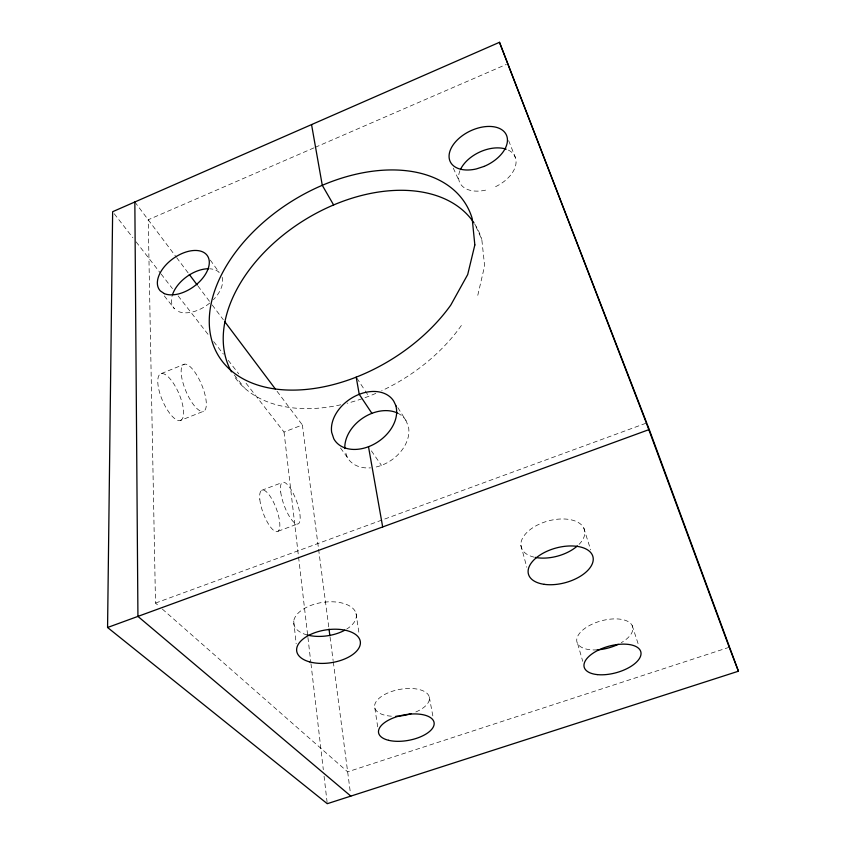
<?xml version="1.0" encoding="UTF-8"?>
<svg xmlns="http://www.w3.org/2000/svg" width="846" height="846" viewBox="0 0 846 846"><rect width="100%" height="100%" fill="white"/><g stroke="black" fill="none" stroke-linecap="round" stroke-linejoin="round"><path stroke-width="0.63" stroke-dasharray="4.23 3.17" d="M477.789 295.307L484.621 265.877L481.808 239.439L474.849 224.243M313.972 147.86L148.209 219.77L155.505 603.082L159.46 606.561M315.188 147.331L506.352 64.402M161.322 373.572L184.365 364.214M180.431 420.451A25.338 8.925 66.8 0 0 173.176 382.91A25.338 8.925 66.8 0 0 158.477 387.838A25.338 8.925 66.8 0 0 180.431 420.451L203.474 411.304A25.433 8.492 67.2 0 0 195.817 373.572A25.433 8.492 67.2 0 0 181.943 378.553A25.433 8.492 67.2 0 0 203.474 411.304M246.038 383.206L284.034 432.063L302.36 424.946L318.434 547.997M261.604 490.352L282.162 482.558M278.123 531.214L298.691 523.579M155.505 603.082L646.386 423.085M729.231 647.275L347.653 771.838L160.454 607.428M164.314 295.931L174.54 308.843A28.912 17.47 -35.7 0 1 172.499 294.651M234.321 374.99L244.579 388.092M114.263 213.784L132.854 237.694M136.09 241.85L160.338 273.025M161.152 274.072L172.468 288.623M178.125 295.899L209.66 336.433M213.7 341.625L223.397 354.104M228.251 360.343L238.762 373.847M134.842 201.983L175.873 256.592M176.666 257.649L188.531 273.427M198.017 286.054L211.447 303.947M212.24 304.994L223.312 319.725M277.065 391.275L302.36 424.946M340.504 447.999L347.23 457.231A34.675 25.443 -34.2 0 0 370.548 467.859M210.305 260.103L219.156 272.359A28.912 17.47 -35.7 0 0 209.819 268.795M371.383 450.855L381.461 465.374M356.896 378.204L364.573 389.9M365.271 390.958L368.771 396.277M397.832 407.645L405.964 420.473L408.449 426.733A34.675 25.443 -34.2 0 1 374.154 467.394M453.297 168.132L459.135 180.949M347.23 457.231L345.073 450.855M508.647 140.648L515.33 157.462M632.173 625.522L638.698 645.519M583.782 528.02L590.677 549.889M577.681 643.774L582.735 661.329M520.872 545.226L526.794 567.254M429.334 697.199L433.099 717.323M374.831 708.017L377.728 727.031M356.018 613.35L359.106 633.982M318.604 549.308L328.861 627.848M330.056 637.006L333.134 660.578M333.303 661.879L350.487 793.559M284.034 432.063L307.775 636.203M307.933 637.503L310.82 662.376M310.979 663.676L323.309 769.68M324.071 776.216L327.265 803.7M293.731 621.123L296.163 643.743M461.356 325.499A142.35 93.62 -31.6 0 1 381.715 390.736M375.825 393.379A142.35 93.62 -31.6 0 1 347.124 403.267M340.769 404.79A142.35 93.62 -31.6 0 1 233.454 375.159M474.68 223.979A142.35 93.62 -31.6 0 1 481.808 239.439M597.223 649.865A28.87 14.022 -15.4 0 1 580.113 632.649A28.87 14.022 -15.4 0 1 623.333 619.758A28.87 14.022 -15.4 0 1 621.281 642.685M397.609 413.112A34.675 25.443 -34.2 0 1 405.964 420.473M508.351 150.091A30.519 19.035 -25.5 0 1 514.728 168.291A30.519 19.035 -25.5 0 1 493.207 187.727M485.604 190.149A30.519 19.035 -25.5 0 1 460.097 170.332M222.128 277.213A28.912 17.47 -35.7 0 1 213.404 299.706M209.671 303.122A28.912 17.47 -35.7 0 1 178.474 311.518M391.412 716.192A27.802 13.187 -10.4 0 1 379.928 697.58A27.802 13.187 -10.4 0 1 423.053 690.822A27.802 13.187 -10.4 0 1 414.212 712.618M307.193 634.976A31.598 16.867 -8.5 0 1 300.436 611.129A31.598 16.867 -8.5 0 1 346.088 604.287A31.598 16.867 -8.5 0 1 346.744 629.054M534.175 557.165A32.804 18.2 -15.4 0 1 526.783 532.568A32.804 18.2 -15.4 0 1 571.293 519.867A32.804 18.2 -15.4 0 1 579.076 544.359M259.838 499.648A22.123 6.916 69.5 0 0 276.378 531.7A22.123 6.916 69.5 0 0 273.057 501.234A22.123 6.916 69.5 0 0 259.838 499.648M280.703 491.97A22.197 6.567 69.7 0 0 297.041 524.065A22.197 6.567 69.7 0 0 293.234 493.398A22.197 6.567 69.7 0 0 280.703 491.97"/><path stroke-width="1.27" d="M107.569 627.499L112.645 211.701L499.489 42.3L649.242 429.525L738.431 671.216L327.265 803.7L107.569 627.499L649.242 429.525M350.826 796.107L137.93 616.396L134.842 201.983M189.314 274.485L197.224 285.007M224.888 321.829L275.489 389.171M371.902 413.334L359.233 394.31L356.198 377.147M333.61 204.954L322.284 185.306L311.55 124.605M646.386 423.085L499.489 42.3M729.686 648.47L738.431 671.216M646.841 424.322L729.231 647.275M368.496 446.709L382.678 526.942M329.031 629.16L329.877 635.706M344.83 448.539A34.675 25.443 -34.2 0 1 362.765 418.104A34.675 25.443 -34.2 0 1 397.609 413.112M460.605 169.221A30.519 19.035 -25.5 0 1 506.194 149.203M618.225 644.314A28.87 14.022 -15.4 0 1 597.223 649.865M231.455 371.838A142.35 93.62 -31.6 0 1 305.046 219.685A142.35 93.62 -31.6 0 1 473.972 222.889M344.734 630.228A31.598 16.867 -8.5 0 1 307.193 634.976M577.395 545.945A32.804 18.2 -15.4 0 1 535.307 557.408M410.976 713.738A27.802 13.187 -10.4 0 1 399.365 716.044M398.212 716.139A27.802 13.187 -10.4 0 1 395.896 716.255M172.499 294.651A28.912 17.47 -35.7 0 1 208.666 268.753M474.839 244.928L467.69 274.569L450.781 305.089A145.057 93.504 -31.6 0 1 241.163 377.739A145.057 93.504 -31.6 0 1 283.336 206.794A145.057 93.504 -31.6 0 1 472.163 218.405L474.839 244.928M484.092 166.408L476.361 168.925A31.08 18.993 -25.7 0 1 452.642 145.628A31.08 18.993 -25.7 0 1 501.752 129.692A31.08 18.993 -25.7 0 1 484.092 166.408M164.346 293.615L160.391 290.961A29.42 17.396 -35.6 0 1 182.006 253.514A29.42 17.396 -35.6 0 1 207.418 270.54A29.42 17.396 -35.6 0 1 164.346 293.615M396.097 406.091L393.771 401.226A35.405 25.528 -34.1 0 0 355.214 396.097A35.405 25.528 -34.1 0 0 331.664 432.348L333.789 438.767A35.405 25.528 -34.1 0 0 372.843 444.806A35.405 25.528 -34.1 0 0 396.235 407.518L396.097 406.091M597.234 674.6A29.346 13.758 -15.2 0 0 641.014 654.064A29.346 13.758 -15.2 0 0 599.243 649.707A29.346 13.758 -15.2 0 0 597.234 674.6M388.61 740.313A28.225 12.923 -10.5 0 0 433.787 725.805A28.225 12.923 -10.5 0 0 396.531 716.795A28.225 12.923 -10.5 0 0 388.61 740.313M544.137 584.322A33.406 17.935 -15.2 0 0 593.247 559.333A33.406 17.935 -15.2 0 0 544.634 552.375A33.406 17.935 -15.2 0 0 544.137 584.322M309.435 661.836A32.159 16.603 -8.6 0 0 360.185 644.779A32.159 16.603 -8.6 0 0 315.886 632.332A32.159 16.603 -8.6 0 0 309.435 661.836"/></g></svg>
